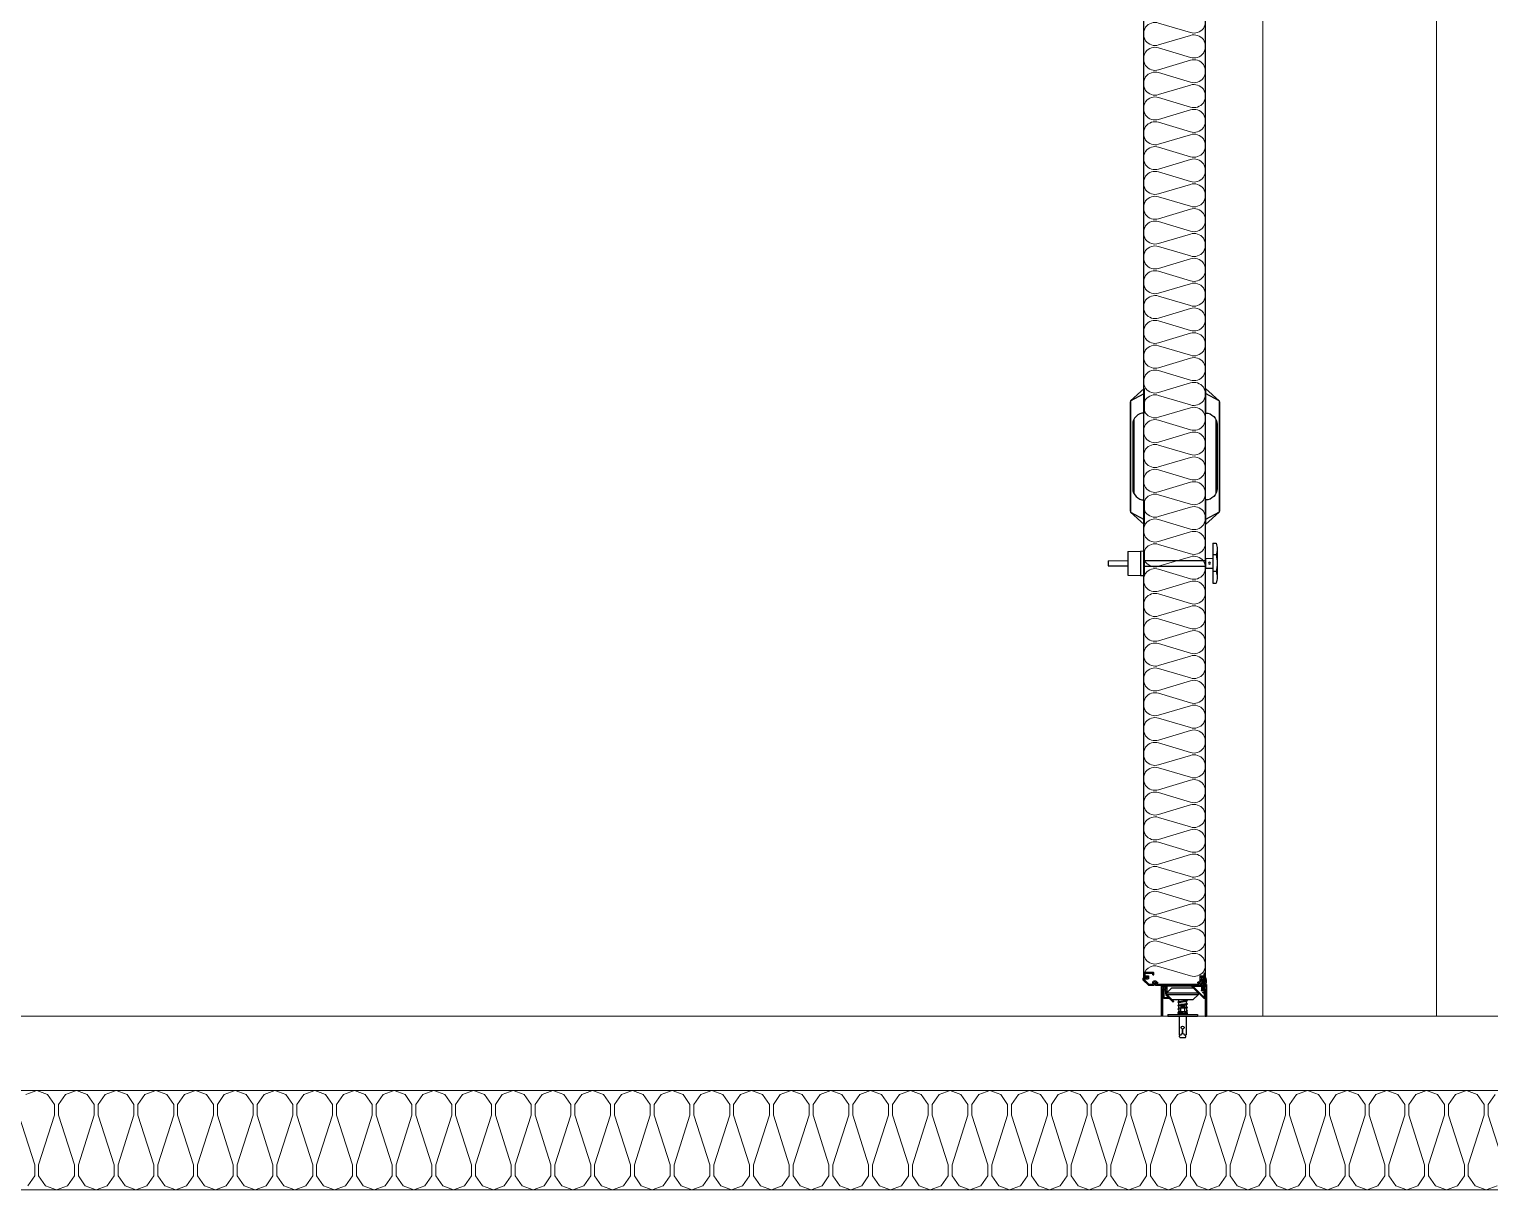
# Model space of a CAD drawing. Header units: millimetres. Extents: x 0 to 420000, y 0 to 297000.
# Drawn here: x 253677 to 256620, y 24100 to 26438 of the extents above; entities that cross this region are included whole.
import ezdxf

# ---------------------------------------------------------------- set-up
doc = ezdxf.new("R2010")
doc.units = ezdxf.units.MM
doc.linetypes.add('CEN', pattern=[62, 60, -1, 0, -1])
for name, color, linetype, lineweight in [('A-AXIS-LINE', 1, 'CEN', 15), ('A-DWXM-DOOR', 4, 'Continuous', 25), ('A-ELEV-LIN3', 8, 'Continuous', 18), ('A-XXXX-FIN2', 6, 'Continuous', 20), ('A-XXXX-INSL2', 8, 'Continuous', 18)]:
    doc.layers.add(name, color=color, linetype=linetype, lineweight=lineweight)

# ---------------------------------------------------------------- blocks, each defined once
blk = doc.blocks.new('axis(211208)')
at = {"layer": 'A-AXIS-LINE', "ltscale": 1000}
blk.add_line((4631788.1, -441118.7), (4955413.1, -441118.7), dxfattribs=at)
blk = doc.blocks.new('하부레일')
at = {"color": 7}
for p, q in [((1933954.2, 121909.3), (1933954.2, 121906.3)), ((1933954.7, 121909.3), (1933954.2, 121909.3)), ((1933954.2, 121909.3), (1933954.2, 121909.3)), ((1933954.2, 121902.7), (1933954.2, 121883.7)), ((1933954.5, 121906), (1933955.2, 121906)), ((1933955.2, 121903), (1933954.5, 121903)), ((1933955.5, 121908), (1933959.5, 121908)), ((1933955.5, 121906.3), (1933955.5, 121908)), ((1933955.5, 121901), (1933955.5, 121902.7)), ((1933959.5, 121901), (1933955.5, 121901)), ((1934037, 121909.3), (1933955.8, 121909.3)), ((1933955.9, 121882.9), (1933980.2, 121907.1)), ((1933956.6, 121885.6), (1933977.4, 121906.4)), ((1933959.5, 121908), (1933959.5, 121901)), ((1933959.5, 121903), (1933959.5, 121901.5)), ((1933960.5, 121898), (1933959.7, 121898)), ((1933961, 121906.3), (1933961, 121898.5)), ((1933961, 121903), (1933961, 121900.5)), ((1933977, 121907.3), (1933962, 121907.3)), ((1933980.3, 121907.3), (1933980.3, 121907.3)), ((1933980.3, 121907.3), (1933980.4, 121907.3)), ((1933980.5, 121907.3), (1934030, 121907.3)), ((1934031, 121906.3), (1934031, 121892.6)), ((1934033.2, 121901), (1934033.2, 121908)), ((1934033.2, 121908), (1934037.2, 121908)), ((1934037.2, 121901), (1934033.2, 121901)), ((1934037.2, 121908), (1934037.2, 121906.3)), ((1934037.2, 121902.7), (1934037.2, 121901)), ((1934037.5, 121906), (1934038.2, 121906)), ((1934038.2, 121903), (1934037.5, 121903)), ((1934038.5, 121909.3), (1934038.1, 121909.3)), ((1934038.5, 121906.3), (1934038.5, 121909.3)), ((1934038.5, 121885.4), (1934038.5, 121902.7)), ((1933955.2, 121882.7), (1933955.6, 121882.7)), ((1933955.7, 121892.8), (1933955.7, 121886)), ((1933958.2, 121894.9), (1933958.2, 121894.9)), ((1934017.2, 121877.1), (1934029.9, 121889.7)), ((1934017.2, 121876.4), (1934017.9, 121875.7)), ((1934018.6, 121875.7), (1934025.7, 121882.7)), ((1934025.8, 121882.9), (1934025.8, 121882.9)), ((1934025.8, 121882.9), (1934025.9, 121882.9)), ((1934026, 121882.9), (1934036, 121882.9))]:
    blk.add_line(p, q, dxfattribs=at)
blk.add_lwpolyline([(1934031, 121888, 0.198912), (1934033, 121893), (1934033, 121896.1), (1934033.6, 121896.1, -2.476798), (1934036.4, 121896.1), (1934037, 121896.1), (1934037, 121885.4, -0.414214), (1934036, 121884.4), (1934028.5, 121884.4, -0.668179), (1934028.2, 121885.2), (1934031, 121888)], format="xyb", dxfattribs=at)
for centre, radius, start, end in [((1933954.5, 121906.3), 0.3, 180, 270), ((1933954.5, 121902.7), 0.3, 90, 180), ((1933955.2, 121908.9), 0.671, 33.5584, 146.4416), ((1933955.2, 121906.3), 0.3, 270, 0), ((1933955.2, 121902.7), 0.3, 0, 90), ((1933957.7, 121897.5), 2, 14.4775, 267.7958), ((1933960.5, 121898.5), 0.5, 270, 0), ((1933962, 121906.3), 1, 90, 180), ((1933977, 121906.8), 0.5, 315, 90), ((1933980.5, 121906.8), 0.5, 90, 135), ((1934030, 121906.3), 1, 0, 90), ((1934037.5, 121908.9), 0.671, 33.5584, 146.4416), ((1934037.5, 121906.3), 0.3, 180, 270), ((1934037.5, 121902.7), 0.3, 90, 180), ((1934038.2, 121906.3), 0.3, 270, 0), ((1934038.2, 121902.7), 0.3, 0, 90), ((1933955.2, 121883.7), 1, 180, 270), ((1933955.6, 121883.2), 0.5, 270, 315), ((1933957.2, 121892.8), 1.5, 83.8931, 180), ((1933956.2, 121886), 0.5, 180, 315), ((1933957.7, 121897.5), 3.2, 263.8931, 267.7958), ((1933957.6, 121894.9), 0.6, 0, 87.7958), ((1933957.6, 121894.9), 0.6, 267.7958, 0), ((1934017.6, 121876.7), 0.5, 135, 225), ((1934018.3, 121876), 0.5, 225, 315), ((1934026, 121882.4), 0.5, 90, 135), ((1934027, 121892.6), 4, 315, 0), ((1934036, 121885.4), 2.5, 270, 0)]:
    blk.add_arc(centre, radius, start, end, dxfattribs=at)
blk = doc.blocks.new('치마고무')
at = {"color": 4}
for p, q in [((1934109.5, 121911.4), (1934107, 121911.4)), ((1934107, 121911.4), (1934107, 121847.8)), ((1934109.5, 121911.4), (1934109.5, 121905.4)), ((1934109.5, 121905.4), (1934112.5, 121905.4)), ((1934109.5, 121903.4), (1934109.5, 121847.8)), ((1934109.5, 121903.4), (1934112.5, 121903.4)), ((1934114.5, 121907.3), (1934112.5, 121907.3)), ((1934112.5, 121907.3), (1934112.5, 121905.4)), ((1934112.5, 121903.4), (1934112.5, 121901.5)), ((1934114.5, 121901.5), (1934112.5, 121901.5)), ((1934114.5, 121907.3), (1934114.5, 121901.5)), ((1934191, 121907.3), (1934193, 121907.3)), ((1934191, 121907.3), (1934191, 121901.5)), ((1934191, 121901.5), (1934193, 121901.5)), ((1934193, 121907.3), (1934193, 121905.4)), ((1934196, 121905.4), (1934193, 121905.4)), ((1934193, 121903.4), (1934193, 121901.5)), ((1934196, 121903.4), (1934193, 121903.4)), ((1934196, 121911.4), (1934198.5, 121911.4)), ((1934196, 121911.4), (1934196, 121905.4)), ((1934196, 121903.4), (1934196, 121847.8)), ((1934198.5, 121911.4), (1934198.5, 121847.8)), ((1934109.5, 121847.8), (1934107, 121847.8)), ((1934109.5, 121847.8), (1934109.2, 121847.8)), ((1934196, 121847.8), (1934198.5, 121847.8)), ((1934198.2, 121847.8), (1934198.5, 121847.8))]:
    blk.add_line(p, q, dxfattribs=at)
blk = doc.blocks.new('하부로라측면')
at = {"color": 8}
for p, q in [((1934196.1, 122059.6), (1934206.6, 122070.1)), ((1934196.1, 122056.6), (1934196.1, 122059.6)), ((1934260.1, 122059.6), (1934196.1, 122059.6)), ((1934260.1, 122056.6), (1934196.1, 122056.6)), ((1934196.1, 122056.6), (1934206.6, 122046.1)), ((1934249.6, 122070.1), (1934206.6, 122070.1)), ((1934249.6, 122046.1), (1934206.6, 122046.1)), ((1934220.6, 122045.1), (1934219.1, 122045.4)), ((1934220.6, 122045.8), (1934219.5, 122045.6)), ((1934220.6, 122045.1), (1934220.6, 122046.1)), ((1934235.6, 122042.4), (1934220.6, 122045.1)), ((1934235.6, 122042.4), (1934235.6, 122046.1)), ((1934249.6, 122070.1), (1934260.1, 122059.6)), ((1934249.6, 122046.1), (1934260.1, 122056.6)), ((1934260.1, 122056.6), (1934260.1, 122059.6)), ((1934258.1, 122016.1), (1934198.1, 122016.1)), ((1934198.1, 122016.1), (1934198.1, 122013.1)), ((1934218.3, 122016.1), (1934218.3, 122017.2)), ((1934237.8, 122017.2), (1934218.3, 122017.2)), ((1934237.8, 122016.1), (1934218.3, 122016.1)), ((1934220.6, 122038.1), (1934219.1, 122038.3)), ((1934220.6, 122031), (1934219.1, 122031.3)), ((1934220.2, 122024.1), (1934219.1, 122024.3)), ((1934220.4, 122020), (1934219.1, 122020.2)), ((1934220.6, 122038.8), (1934219.5, 122038.6)), ((1934220.6, 122031.8), (1934219.5, 122031.6)), ((1934220.2, 122024.7), (1934219.5, 122024.6)), ((1934220.4, 122020.7), (1934219.5, 122020.5)), ((1934220.6, 122043.1), (1934219.6, 122043.2)), ((1934220.6, 122036), (1934219.6, 122036.2)), ((1934220.3, 122029.1), (1934219.6, 122029.2)), ((1934220.6, 122022), (1934219.6, 122022.1)), ((1934220.6, 122017.9), (1934219.6, 122018.1)), ((1934220.2, 122028.7), (1934220.2, 122023.1)), ((1934228.1, 122022.1), (1934220.4, 122020.9)), ((1934220.4, 122020.9), (1934220.4, 122018.4)), ((1934228.1, 122019.7), (1934220.4, 122018.4)), ((1934220.4, 122018.4), (1934228.1, 122018.4)), ((1934220.6, 122038.1), (1934220.6, 122043.1)), ((1934235.6, 122040.4), (1934220.6, 122043.1)), ((1934226.2, 122037.1), (1934220.6, 122038.1)), ((1934220.6, 122031), (1934220.6, 122036)), ((1934224.3, 122035.4), (1934220.6, 122036)), ((1934224.3, 122030.4), (1934220.6, 122031)), ((1934220.6, 122020.9), (1934220.6, 122022)), ((1934223.8, 122021.4), (1934220.6, 122022)), ((1934220.6, 122017.2), (1934220.6, 122017.9)), ((1934226.6, 122017.2), (1934220.6, 122017.9)), ((1934234.9, 122029.7), (1934221.2, 122029.7)), ((1934234.9, 122022.1), (1934221.2, 122022.1)), ((1934224.3, 122037.1), (1934223.6, 122037.1)), ((1934223.6, 122037.1), (1934224.3, 122037)), ((1934223.6, 122037.1), (1934224.3, 122037.1)), ((1934224.3, 122035.6), (1934223.6, 122035.6)), ((1934223.6, 122035.6), (1934224.3, 122035.5)), ((1934223.6, 122035.6), (1934224.3, 122035.6)), ((1934224.3, 122034.1), (1934223.6, 122034.1)), ((1934223.6, 122034.1), (1934224.3, 122034)), ((1934223.6, 122034.1), (1934224.3, 122034.1)), ((1934224.3, 122032.5), (1934223.6, 122032.6)), ((1934223.6, 122032.6), (1934224.3, 122032.5)), ((1934223.6, 122032.6), (1934224.3, 122032.6)), ((1934224.3, 122031), (1934223.6, 122031.1)), ((1934223.6, 122031.1), (1934224.3, 122031)), ((1934223.6, 122031.1), (1934224.3, 122031.1)), ((1934224.3, 122022), (1934223.6, 122022.1)), ((1934223.6, 122022.1), (1934224.3, 122022)), ((1934223.6, 122022.1), (1934224.3, 122022.1)), ((1934224.3, 122017.5), (1934223.6, 122017.6)), ((1934223.6, 122017.6), (1934224.3, 122017.5)), ((1934223.6, 122017.6), (1934224.3, 122017.6)), ((1934224.1, 122029.7), (1934224.1, 122022.1)), ((1934231.9, 122037.1), (1934224.3, 122037.1)), ((1934224.3, 122037.1), (1934224.3, 122029.7)), ((1934231.9, 122036.8), (1934224.3, 122037.1)), ((1934231.9, 122036.8), (1934224.3, 122037.1)), ((1934231.9, 122036.8), (1934224.3, 122037)), ((1934231.9, 122035.3), (1934224.3, 122035.6)), ((1934231.9, 122035.3), (1934224.3, 122035.6)), ((1934231.9, 122035.3), (1934224.3, 122035.5)), ((1934231.9, 122033.8), (1934224.3, 122034.1)), ((1934231.9, 122033.8), (1934224.3, 122034.1)), ((1934231.9, 122033.8), (1934224.3, 122034)), ((1934231.9, 122032.3), (1934224.3, 122032.6)), ((1934231.9, 122032.3), (1934224.3, 122032.5)), ((1934231.9, 122032.3), (1934224.3, 122032.5)), ((1934231.9, 122030.8), (1934224.3, 122031.1)), ((1934231.9, 122030.8), (1934224.3, 122031)), ((1934231.9, 122030.8), (1934224.3, 122031)), ((1934224.3, 122022.1), (1934224.3, 122021.5)), ((1934227.2, 122022), (1934224.3, 122022.1)), ((1934227.1, 122021.9), (1934224.3, 122022)), ((1934226.9, 122021.9), (1934224.3, 122022)), ((1934224.3, 122018.4), (1934224.3, 122017.2)), ((1934231.9, 122017.3), (1934224.3, 122017.6)), ((1934231.9, 122017.3), (1934224.3, 122017.5)), ((1934231.9, 122017.3), (1934224.3, 122017.5)), ((1934228.1, 122022.1), (1934228.1, 122017.2)), ((1934228.1, 122019.7), (1934235.7, 122020.9)), ((1934235.7, 122020.9), (1934228.1, 122020.9)), ((1934228.1, 122017.2), (1934235.7, 122018.4)), ((1934235.6, 122021.4), (1934231.4, 122022.1)), ((1934231.9, 122037.1), (1934231.9, 122029.7)), ((1934232.6, 122036.8), (1934231.9, 122036.8)), ((1934232.5, 122036.8), (1934231.9, 122036.8)), ((1934232.6, 122036.8), (1934231.9, 122036.8)), ((1934235.6, 122035.4), (1934231.9, 122036.1)), ((1934232.6, 122035.3), (1934231.9, 122035.3)), ((1934232.5, 122035.3), (1934231.9, 122035.3)), ((1934232.6, 122035.3), (1934231.9, 122035.3)), ((1934235.6, 122033.4), (1934231.9, 122034)), ((1934232.6, 122033.8), (1934231.9, 122033.8)), ((1934232.5, 122033.8), (1934231.9, 122033.8)), ((1934232.6, 122033.8), (1934231.9, 122033.8)), ((1934232.6, 122032.3), (1934231.9, 122032.3)), ((1934232.5, 122032.3), (1934231.9, 122032.3)), ((1934232.6, 122032.3), (1934231.9, 122032.3)), ((1934232.6, 122030.8), (1934231.9, 122030.8)), ((1934232.5, 122030.8), (1934231.9, 122030.8)), ((1934232.6, 122030.8), (1934231.9, 122030.8)), ((1934231.9, 122022.1), (1934231.9, 122020.9)), ((1934232.6, 122021.8), (1934231.9, 122021.8)), ((1934232.5, 122021.8), (1934231.9, 122021.8)), ((1934232.6, 122021.8), (1934231.9, 122021.8)), ((1934231.9, 122017.8), (1934231.9, 122017.2)), ((1934232.6, 122017.3), (1934231.9, 122017.3)), ((1934232.5, 122017.3), (1934231.9, 122017.3)), ((1934232.6, 122017.3), (1934231.9, 122017.3)), ((1934232.1, 122029.7), (1934232.1, 122022.1)), ((1934235.6, 122018.1), (1934234.6, 122018.2)), ((1934235.6, 122042.4), (1934236.5, 122042.3)), ((1934235.6, 122035.4), (1934235.6, 122040.4)), ((1934235.6, 122040.4), (1934237.1, 122040.2)), ((1934235.6, 122039.7), (1934236.6, 122039.9)), ((1934235.6, 122035.4), (1934236.5, 122035.3)), ((1934235.6, 122029.5), (1934235.6, 122033.4)), ((1934235.6, 122033.4), (1934237.1, 122033.1)), ((1934235.6, 122032.6), (1934236.6, 122032.9)), ((1934235.6, 122021.4), (1934235.6, 122022.3)), ((1934235.6, 122021.4), (1934236.5, 122021.2)), ((1934235.6, 122018.1), (1934235.6, 122018.4)), ((1934235.6, 122018.1), (1934236.5, 122018)), ((1934235.7, 122020.9), (1934235.7, 122018.4)), ((1934235.7, 122019.3), (1934237.1, 122019.1)), ((1934235.7, 122018.6), (1934236.6, 122018.8)), ((1934235.9, 122028.7), (1934235.9, 122023.1)), ((1934235.9, 122028.3), (1934236.5, 122028.2)), ((1934235.9, 122026.3), (1934237.1, 122026.1)), ((1934235.9, 122025.7), (1934236.6, 122025.8)), ((1934237.8, 122016.1), (1934237.8, 122017.2)), ((1934258.1, 122016.1), (1934258.1, 122013.1)), ((1934258.1, 122013.1), (1934198.1, 122013.1)), ((1934221.3, 122013.1), (1934221.3, 121974.9)), ((1934234.8, 122013.1), (1934221.3, 122013.1)), ((1934227.8, 121977.9), (1934227.8, 121986.9)), ((1934228.3, 121977.9), (1934228.3, 121986.9)), ((1934234.8, 122013.1), (1934234.8, 121974.9)), ((1934225.1, 121974.9), (1934221.3, 121974.9)), ((1934221.7, 121971.8), (1934222.6, 121974.9)), ((1934222.2, 121969.8), (1934221.7, 121971.8)), ((1934234, 121969.8), (1934222.2, 121969.8)), ((1934234.8, 121974.9), (1934231.1, 121974.9)), ((1934234.5, 121971.8), (1934233.6, 121974.9)), ((1934234, 121969.8), (1934234.5, 121971.8))]:
    blk.add_line(p, q, dxfattribs=at)
for centre, radius, start, end in [((1934219.6, 122017.1), 1, 5.7392, 174.2608), ((1934221.2, 122028.7), 1, 90, 180), ((1934219.2, 122028.7), 1, 359.9986, 0.0019), ((1934221.2, 122023.1), 1, 180, 270), ((1934219.2, 122023.1), 1, 359.9981, 0.0014), ((1934223.1, 122028.7), 1, 359.9986, 90), ((1934223.1, 122023.1), 1, 270, 0.0014), ((1934225.1, 122028.7), 1, 90, 180), ((1934225.1, 122023.1), 1, 180, 270), ((1934231.1, 122028.7), 1, 359.9986, 90), ((1934231.1, 122023.1), 1, 270, 0.0014), ((1934233.1, 122028.7), 1, 90, 180), ((1934233.1, 122023.1), 1, 180, 270), ((1934234.9, 122028.7), 1, 359.9986, 90), ((1934234.9, 122023.1), 1, 270, 0.0014), ((1934236.9, 122028.7), 1, 179.9986, 180), ((1934236.9, 122023.1), 1, 180, 180.0014), ((1934228.1, 121989.9), 3, 274.7802, 265.2198), ((1934228.1, 121974.9), 3, 94.7802, 180), ((1934228.1, 121974.9), 3, 0, 85.2198)]:
    blk.add_arc(centre, radius, start, end, dxfattribs=at)
at = {"color": 8, "extrusion": (0, 0, -1)}
for centre, start_param, end_param in [((1934220.6, 122044.4), -1.072233, 1.025942), ((1934220.6, 122037.4), -1.072233, 1.025942), ((1934220.6, 122030.4), -1.072233, 1.025942), ((1934220.6, 122023.4), -1.072233, 1.025942), ((1934220.6, 122019.3), -1.072233, 1.025942), ((1934235.6, 122041.1), 2.06936, 4.167535), ((1934235.6, 122034), 2.06936, 4.167535), ((1934235.6, 122027), 2.06936, 4.167535), ((1934235.6, 122020), 2.06936, 4.167535), ((1934235.6, 122016.7), 2.06936, 2.795252)]:
    blk.add_ellipse(centre, major_axis=(-2, 0), ratio=0.692627, start_param=start_param, end_param=end_param, dxfattribs=at)
blk = doc.blocks.new('쫄대1')
at = {"color": 7}
for p, q in [((1931719.4, 129194.8), (1931719.4, 129194.3)), ((1931733.4, 129194.8), (1931733.4, 129194.3)), ((1931722.9, 129192.2), (1931721.4, 129191.4)), ((1931721.4, 129191.4), (1931721.4, 129190.9)), ((1931721.4, 129190.9), (1931731.4, 129190.9)), ((1931722.9, 129193.9), (1931722.9, 129192.2)), ((1931724.4, 129193.7), (1931728.4, 129193.7)), ((1931724.4, 129193.7), (1931724.4, 129192.2)), ((1931724.4, 129192.2), (1931728.4, 129192.2)), ((1931728.4, 129193.7), (1931728.4, 129192.2)), ((1931729.9, 129193.9), (1931729.9, 129192.2)), ((1931731.4, 129191.4), (1931729.9, 129192.2)), ((1931731.4, 129191.4), (1931731.4, 129190.9))]:
    blk.add_line(p, q, dxfattribs=at)
blk.add_ellipse((1931726.4, 129194.8), major_axis=(-7, 0), ratio=0.085714, start_param=3.141593, end_param=6.283185, dxfattribs=at)
at = {"color": 7, "extrusion": (0, 0, -1)}
for centre, major_axis, start_param, end_param in [((1931729.1, 129194.3), (9.64, 0.01), 2.261533, 3.134107), ((1931723.8, 129194.3), (-9.64, 0.01), 3.149078, 4.021652)]:
    blk.add_ellipse(centre, major_axis=major_axis, ratio=0.062704, start_param=start_param, end_param=end_param, dxfattribs=at)
blk = doc.blocks.new('A$C03726277')
at = {"color": 1}
for p, q in [((-28, 237), (-28, 17)), ((-28, 237), (-27.7, 237)), ((-27.7, 239), (0, 264)), ((-27.7, 239), (0, 254)), ((-27.7, 239), (-27.7, 15)), ((0, 264), (0, 214.5)), ((-23.2, 191.3), (-23.2, 62.7)), ((-21, 201.2), (-21, 52.8)), ((0, 39.5), (0, -10)), ((-28, 17), (-27.7, 17)), ((-27.7, 15), (0, -10)), ((-27.7, 15), (0, 0))]:
    blk.add_line(p, q, dxfattribs=at)
for centre, start, end in [((0, 191.3), 90, 180), ((0, 62.7), 180, 270)]:
    blk.add_arc(centre, 23.2, start, end, dxfattribs=at)
blk = doc.blocks.new('방열도어-양개')
at = {"color": 1}
for p, q in [((87.2, 952.2), (80.7, 952.2)), ((87.2, 952.2), (87.2, 871.8)), ((78.7, 940.4), (78.7, 883.6)), ((80.7, 928.6), (87.2, 928.6)), ((102, 921.8), (87.2, 922.1)), ((102, 921.8), (102, 902.1)), ((225.5, 917.7), (102, 917.7)), ((225.5, 936.7), (225.5, 887.2)), ((233.2, 936.5), (225.5, 936.7)), ((258.2, 935.7), (233.2, 936.5)), ((233.2, 936.5), (233.2, 887.5)), ((258.2, 935.7), (258.2, 888.2)), ((298.2, 917), (258.2, 917.5)), ((298.2, 917), (298.2, 907)), ((80.7, 895.3), (87.2, 895.3)), ((102, 902.1), (87.2, 901.9)), ((225.5, 906.3), (102, 906.3)), ((233.2, 887.5), (225.5, 887.2)), ((258.2, 888.2), (233.2, 887.5)), ((298.2, 907), (258.2, 906.5)), ((87.2, 871.8), (80.7, 871.8))]:
    blk.add_line(p, q, dxfattribs=at)
at = {"color": 6}
for p, q in [((102, 73.9), (102, 76.4)), ((104, 73.9), (102, 73.9)), ((102, 62.4), (102, 65.9)), ((104, 65.9), (102, 65.9)), ((102.5, 76.9), (110.5, 76.9)), ((110.2, 61.9), (102.5, 61.9)), ((102.8, 79.4), (102.8, 85.9)), ((102.8, 85.9), (104.8, 85.9)), ((110.5, 78.9), (103.3, 78.9)), ((104, 73.9), (104, 74.4)), ((104, 64.4), (104, 65.9)), ((106.5, 74.9), (104.5, 74.9)), ((107.8, 63.9), (104.5, 63.9)), ((104.8, 81.4), (104.8, 85.9)), ((112, 80.9), (105.3, 80.9)), ((106.5, 74.9), (106.5, 71.9)), ((108.5, 71.9), (106.5, 71.9)), ((110, 74.9), (108.5, 74.9)), ((108.5, 74.9), (108.5, 71.9)), ((110.5, 78.9), (110.5, 76.9)), ((110.5, 70.8), (110.5, 74.4)), ((110.7, 64.8), (110.7, 62.4)), ((112.3, 64.8), (112.3, 62.4)), ((112.5, 70.8), (112.5, 80.4)), ((203.1, 61.9), (112.8, 61.9)), ((200.6, 63.9), (115.2, 63.9)), ((115.4, 67.9), (117.5, 67.9)), ((115.4, 65.9), (117.5, 65.9)), ((117.5, 65.9), (117.5, 67.9)), ((200.5, 67.9), (198.4, 67.9)), ((198.4, 65.9), (198.4, 67.9)), ((200.5, 65.9), (198.4, 65.9)), ((203.6, 64.8), (203.6, 62.4)), ((205.2, 64.8), (205.2, 62.4)), ((216.8, 61.9), (205.7, 61.9)), ((206, 82.9), (206, 87.4)), ((208, 82.9), (206, 82.9)), ((206.5, 87.9), (225.7, 87.9)), ((208, 82.9), (208, 85.4)), ((216, 63.9), (208.1, 63.9)), ((208.5, 85.9), (223.7, 85.9)), ((225.2, 72.6), (216.4, 64)), ((217, 80.4), (217, 75.4)), ((227.2, 71.8), (217.1, 62)), ((223.7, 80.9), (217.5, 80.9)), ((224.8, 74.9), (217.5, 74.9)), ((225.7, 78.9), (219, 78.9)), ((219, 78.9), (219, 76.9)), ((226.8, 76.9), (219, 76.9)), ((224.2, 85.4), (224.2, 81.4)), ((225.3, 73), (225.3, 74.4)), ((226.2, 87.4), (226.2, 79.4)), ((227.3, 72.1), (227.3, 76.4))]:
    blk.add_line(p, q, dxfattribs=at)
at = {"color": 7}
for p, q in [((108.5, 73.6), (109.3, 74.4)), ((108.5, 73.2), (109.7, 74.4)), ((108.7, 72.9), (110, 74.2)), ((108.9, 72.7), (110.2, 74)), ((109.2, 72.5), (110.4, 73.7)), ((109.6, 72.5), (110.4, 73.3))]:
    blk.add_line(p, q, dxfattribs=at)
at = {"color": 1}
for radius in [2.1, 1.75]:
    blk.add_circle((94, 912), radius, dxfattribs=at)
at = {"color": 7}
blk.add_circle((109.5, 73.4), 0.97, dxfattribs=at)
at = {"color": 1}
for centre, radius, start, end in [((114.4, 940.4), 35.7, 160.7193, 180), ((114.4, 940.4), 35.7, 180, 199.2807), ((149, 912), 70.3, 166.302, 180), ((149, 912), 70.3, 180, 193.698), ((114.4, 883.6), 35.7, 160.7193, 180), ((114.4, 883.6), 35.7, 180, 199.2807)]:
    blk.add_arc(centre, radius, start, end, dxfattribs=at)
at = {"color": 6}
for centre, radius, start, end in [((102.5, 76.4), 0.5, 90, 180), ((102.5, 62.4), 0.5, 180, 270), ((103.3, 79.4), 0.5, 180, 270), ((104.5, 74.4), 0.5, 90, 180), ((104.5, 64.4), 0.5, 180, 270), ((104.5, 64.4), 0.5, 180, 270), ((105.3, 81.4), 0.5, 180, 270), ((111.5, 66.9), 4, 326.251, 213.749), ((107.8, 64.4), 0.5, 270, 33.749), ((107.8, 64.4), 0.5, 270, 33.749), ((111.5, 66.9), 2, 302.231, 237.769), ((110, 74.4), 0.5, 0, 90), ((110.2, 62.4), 0.5, 270, 360), ((110.2, 64.8), 0.5, 360, 57.769), ((112, 80.4), 0.5, 0, 90), ((112.8, 64.8), 0.5, 122.231, 180), ((112.8, 62.4), 0.5, 180, 270), ((115.2, 64.4), 0.5, 146.251, 270), ((204.4, 66.9), 4, 326.251, 213.749), ((200.6, 64.4), 0.5, 270, 33.749), ((204.4, 66.9), 2, 302.231, 237.769), ((203.1, 62.4), 0.5, 270, 0), ((203.1, 64.8), 0.5, 0, 57.769), ((205.7, 64.8), 0.5, 122.231, 180), ((205.7, 62.4), 0.5, 180, 270), ((206.5, 87.4), 0.5, 90, 180), ((208.1, 64.4), 0.5, 146.251, 270), ((208.5, 85.4), 0.5, 90, 180), ((216, 64.4), 0.5, 270, 311.3416), ((216.8, 62.4), 0.5, 270, 323.8453), ((216.8, 62.4), 0.5, 270, 314.0718), ((217.5, 80.4), 0.5, 90, 180), ((217.5, 75.4), 0.5, 180, 270), ((223.7, 85.4), 0.5, 0, 90), ((223.7, 81.4), 0.5, 270, 0), ((224.8, 74.4), 0.5, 0, 90), ((224.8, 73), 0.5, 311.3416, 0), ((225.7, 87.4), 0.5, 0, 90), ((225.7, 79.4), 0.5, 270, 0), ((226.8, 76.4), 0.5, 0, 90), ((226.8, 72.1), 0.5, 314.0718, 0), ((226.8, 72.1), 0.5, 311.3416, 0)]:
    blk.add_arc(centre, radius, start, end, dxfattribs=at)
at = {"layer": 'A-DWXM-DOOR'}
for p, q in [((102, 77.9), (102, 3025.7)), ((227, 3025.7), (227, 77.9)), ((110, 77.9), (102, 77.9)), ((227, 77.9), (219, 77.9))]:
    blk.add_line(p, q, dxfattribs=at)
at = {"layer": 'A-XXXX-INSL2'}
blk.add_lwpolyline([(227, 77.9, 0.509267), (196.7, 100), (132.3, 80.8, -1.37259), (132.3, 125), (196.7, 105.8, 1.37259), (196.7, 150), (132.3, 130.8, -1.37259), (132.3, 175), (196.7, 155.8, 1.37259), (196.7, 200), (132.3, 180.8, -1.37259), (132.3, 225), (196.7, 205.8, 1.37259), (196.7, 250), (132.3, 230.8, -1.37259), (132.3, 275), (196.7, 255.8, 1.37259), (196.7, 300), (132.3, 280.8, -1.37259), (132.3, 325), (196.7, 305.8, 1.37259), (196.7, 350), (132.3, 330.8, -1.37259), (132.3, 375), (196.7, 355.8, 1.37259), (196.7, 400), (132.3, 380.8, -1.37259), (132.3, 425), (196.7, 405.8, 1.37259), (196.7, 450), (132.3, 430.8, -1.37259), (132.3, 475), (196.7, 455.8, 1.37259), (196.7, 500), (132.3, 480.8, -1.37259), (132.3, 525), (196.7, 505.8, 1.37259), (196.7, 550), (132.3, 530.8, -1.37259), (132.3, 575), (196.7, 555.8, 1.37259), (196.7, 600), (132.3, 580.8, -1.37259), (132.3, 625), (196.7, 605.8, 1.37259), (196.7, 650), (132.3, 630.8, -1.37259), (132.3, 675), (196.7, 655.8, 1.37259), (196.7, 700), (132.3, 680.8, -1.37259), (132.3, 725), (196.7, 705.8, 1.37259), (196.7, 750), (132.3, 730.8, -1.37259), (132.3, 775), (196.7, 755.8, 1.37259), (196.7, 800), (132.3, 780.8, -1.37259), (132.3, 825), (196.7, 805.8, 1.37259), (196.7, 850), (132.3, 830.8, -1.37259), (132.3, 875), (196.7, 855.8, 1.37259), (196.7, 900), (132.3, 880.8, -1.37259), (132.3, 925), (196.7, 905.8, 1.37259), (196.7, 950), (132.3, 930.8, -1.37259), (132.3, 975), (196.7, 955.8, 1.37259), (196.7, 1000), (132.3, 980.8, -1.37259), (132.3, 1025), (196.7, 1005.8, 1.37259), (196.7, 1050), (132.3, 1030.8, -1.37259), (132.3, 1075), (196.7, 1055.8, 1.37259), (196.7, 1100), (132.3, 1080.8, -1.37259), (132.3, 1125), (196.7, 1105.8, 1.37259), (196.7, 1150), (132.3, 1130.8, -1.37259), (132.3, 1175), (196.7, 1155.8, 1.37259), (196.7, 1200), (132.3, 1180.8, -1.37259), (132.3, 1225), (196.7, 1205.8, 1.37259), (196.7, 1250), (132.3, 1230.8, -1.37259), (132.3, 1275), (196.7, 1255.8, 1.37259), (196.7, 1300), (132.3, 1280.8, -1.37259), (132.3, 1325), (196.7, 1305.8, 1.37259), (196.7, 1350), (132.3, 1330.8, -1.37259), (132.3, 1375), (196.7, 1355.8, 1.37259), (196.7, 1400), (132.3, 1380.8, -1.37259), (132.3, 1425), (196.7, 1405.8, 1.37259), (196.7, 1450), (132.3, 1430.8, -1.37259), (132.3, 1475), (196.7, 1455.8, 1.37259), (196.7, 1500), (132.3, 1480.8, -1.37259), (132.3, 1525), (196.7, 1505.8, 1.37259), (196.7, 1550), (132.3, 1530.8, -1.37259), (132.3, 1575), (196.7, 1555.8, 1.37259), (196.7, 1600), (132.3, 1580.8, -1.37259), (132.3, 1625), (196.7, 1605.8, 1.37259), (196.7, 1650), (132.3, 1630.8, -1.37259), (132.3, 1675), (196.7, 1655.8, 1.37259), (196.7, 1700), (132.3, 1680.8, -1.37259), (132.3, 1725), (196.7, 1705.8, 1.37259), (196.7, 1750), (132.3, 1730.8, -1.37259), (132.3, 1775), (196.7, 1755.8, 1.37259), (196.7, 1800), (132.3, 1780.8, -1.37259), (132.3, 1825), (196.7, 1805.8, 1.37259), (196.7, 1850), (132.3, 1830.8, -1.37259), (132.3, 1875), (196.7, 1855.8, 1.37259), (196.7, 1900), (132.3, 1880.8, -1.37259), (132.3, 1925), (196.7, 1905.8, 1.37259), (196.7, 1950), (132.3, 1930.8, -1.37259), (132.3, 1975), (196.7, 1955.8, 1.37259), (196.7, 2000), (132.3, 1980.8, -1.37259), (132.3, 2025)], format="xyb", dxfattribs=at)
at = {"color": 1}
blk.add_blockref('A$C03726277', (102, 999.9), dxfattribs=at)
at = {"color": 1, "xscale": -1}
blk.add_blockref('A$C03726277', (225.5, 999.9), dxfattribs=at)
for name, p in [('치마고무', (-1934007, -121847.8)), ('하부레일', (-1933850.9, -121847.4)), ('하부로라측면', (-1934080, -122013.1))]:
    blk.add_blockref(name, p)
at = {"rotation": 90}
blk.add_blockref('쫄대1', (129296.4, -1931656.5), dxfattribs=at)
blk = doc.blocks.new('지하2층')
at = {"layer": 'A-ELEV-LIN3'}
for p, q in [((4826473.8, -398118.7), (4826473.8, -401118.7)), ((4826823.8, -398118.7), (4826823.8, -401118.7))]:
    blk.add_line(p, q, dxfattribs=at)
at = {"layer": 'A-XXXX-FIN2'}
blk.add_lwpolyline([(4801423.8, -401118.7), (4877723.8, -401118.7)], dxfattribs=at)
at = {"layer": 'A-XXXX-INSL2'}
for points in [[(4877723.8, -401268.7), (4801533.8, -401268.7)], [(4826941.8, -401276.7), (4826927.8, -401296.7), (4826927.8, -401318.7), (4826959.8, -401418.7)], [(4826945.8, -401460.7), (4826923.8, -401468.7), (4826901.8, -401460.7), (4826887.8, -401440.7), (4826887.8, -401418.7), (4826919.8, -401318.7), (4826919.8, -401296.7), (4826905.8, -401276.7), (4826883.8, -401268.7), (4826861.8, -401276.7), (4826847.8, -401296.7), (4826847.8, -401318.7), (4826879.8, -401418.7), (4826879.8, -401440.7), (4826865.8, -401460.7), (4826843.8, -401468.7), (4826821.8, -401460.7), (4826807.8, -401440.7), (4826807.8, -401418.7), (4826839.8, -401318.7), (4826839.8, -401296.7), (4826825.8, -401276.7), (4826803.8, -401268.7), (4826781.8, -401276.7), (4826767.8, -401296.7), (4826767.8, -401318.7), (4826799.8, -401418.7), (4826799.8, -401440.7), (4826785.8, -401460.7), (4826763.8, -401468.7), (4826741.8, -401460.7), (4826727.8, -401440.7), (4826727.8, -401418.7), (4826759.8, -401318.7), (4826759.8, -401296.7), (4826745.8, -401276.7), (4826723.8, -401268.7), (4826701.8, -401276.7), (4826687.8, -401296.7), (4826687.8, -401318.7), (4826719.8, -401418.7), (4826719.8, -401440.7), (4826705.8, -401460.7), (4826683.8, -401468.7), (4826661.8, -401460.7), (4826647.8, -401440.7), (4826647.8, -401418.7), (4826679.8, -401318.7), (4826679.8, -401296.7), (4826665.8, -401276.7), (4826643.8, -401268.7), (4826621.8, -401276.7), (4826607.8, -401296.7), (4826607.8, -401318.7), (4826639.8, -401418.7), (4826639.8, -401440.7), (4826625.8, -401460.7), (4826603.8, -401468.7), (4826581.8, -401460.7), (4826567.8, -401440.7), (4826567.8, -401418.7), (4826599.8, -401318.7), (4826599.8, -401296.7), (4826585.8, -401276.7), (4826563.8, -401268.7), (4826541.8, -401276.7), (4826527.8, -401296.7), (4826527.8, -401318.7), (4826559.8, -401418.7), (4826559.8, -401440.7), (4826545.8, -401460.7), (4826523.8, -401468.7), (4826501.8, -401460.7), (4826487.8, -401440.7), (4826487.8, -401418.7), (4826519.8, -401318.7), (4826519.8, -401296.7), (4826505.8, -401276.7), (4826483.8, -401268.7), (4826461.8, -401276.7), (4826447.8, -401296.7), (4826447.8, -401318.7), (4826479.8, -401418.7), (4826479.8, -401440.7), (4826465.8, -401460.7), (4826443.8, -401468.7), (4826421.8, -401460.7), (4826407.8, -401440.7), (4826407.8, -401418.7), (4826439.8, -401318.7), (4826439.8, -401296.7), (4826425.8, -401276.7), (4826403.8, -401268.7), (4826381.8, -401276.7), (4826367.8, -401296.7), (4826367.8, -401318.7), (4826399.8, -401418.7), (4826399.8, -401440.7), (4826385.8, -401460.7), (4826363.8, -401468.7), (4826341.8, -401460.7), (4826327.8, -401440.7), (4826327.8, -401418.7), (4826359.8, -401318.7), (4826359.8, -401296.7), (4826345.8, -401276.7), (4826323.8, -401268.7), (4826301.8, -401276.7), (4826287.8, -401296.7), (4826287.8, -401318.7), (4826319.8, -401418.7), (4826319.8, -401440.7), (4826305.8, -401460.7), (4826283.8, -401468.7), (4826261.8, -401460.7), (4826247.8, -401440.7), (4826247.8, -401418.7), (4826279.8, -401318.7), (4826279.8, -401296.7), (4826265.8, -401276.7), (4826243.8, -401268.7), (4826221.8, -401276.7), (4826207.8, -401296.7), (4826207.8, -401318.7), (4826239.8, -401418.7), (4826239.8, -401440.7), (4826225.8, -401460.7), (4826203.8, -401468.7), (4826181.8, -401460.7), (4826167.8, -401440.7), (4826167.8, -401418.7), (4826199.8, -401318.7), (4826199.8, -401296.7), (4826185.8, -401276.7), (4826163.8, -401268.7), (4826141.8, -401276.7), (4826127.8, -401296.7), (4826127.8, -401318.7), (4826159.8, -401418.7), (4826159.8, -401440.7), (4826145.8, -401460.7), (4826123.8, -401468.7), (4826101.8, -401460.7), (4826087.8, -401440.7), (4826087.8, -401418.7), (4826119.8, -401318.7), (4826119.8, -401296.7), (4826105.8, -401276.7), (4826083.8, -401268.7), (4826061.8, -401276.7), (4826047.8, -401296.7), (4826047.8, -401318.7), (4826079.8, -401418.7), (4826079.8, -401440.7), (4826065.8, -401460.7), (4826043.8, -401468.7), (4826021.8, -401460.7), (4826007.8, -401440.7), (4826007.8, -401418.7), (4826039.8, -401318.7), (4826039.8, -401296.7), (4826025.8, -401276.7), (4826003.8, -401268.7), (4825981.8, -401276.7), (4825967.8, -401296.7), (4825967.8, -401318.7), (4825999.8, -401418.7), (4825999.8, -401440.7), (4825985.8, -401460.7), (4825963.8, -401468.7), (4825941.8, -401460.7), (4825927.8, -401440.7), (4825927.8, -401418.7), (4825959.8, -401318.7), (4825959.8, -401296.7), (4825945.8, -401276.7), (4825923.8, -401268.7), (4825901.8, -401276.7), (4825887.8, -401296.7), (4825887.8, -401318.7), (4825919.8, -401418.7), (4825919.8, -401440.7), (4825905.8, -401460.7), (4825883.8, -401468.7), (4825861.8, -401460.7), (4825847.8, -401440.7), (4825847.8, -401418.7), (4825879.8, -401318.7), (4825879.8, -401296.7), (4825865.8, -401276.7), (4825843.8, -401268.7), (4825821.8, -401276.7), (4825807.8, -401296.7), (4825807.8, -401318.7), (4825839.8, -401418.7), (4825839.8, -401440.7), (4825825.8, -401460.7), (4825803.8, -401468.7), (4825781.8, -401460.7), (4825767.8, -401440.7), (4825767.8, -401418.7), (4825799.8, -401318.7), (4825799.8, -401296.7), (4825785.8, -401276.7), (4825763.8, -401268.7), (4825741.8, -401276.7), (4825727.8, -401296.7), (4825727.8, -401318.7), (4825759.8, -401418.7), (4825759.8, -401440.7), (4825745.8, -401460.7), (4825723.8, -401468.7), (4825701.8, -401460.7), (4825687.8, -401440.7), (4825687.8, -401418.7), (4825719.8, -401318.7), (4825719.8, -401296.7), (4825705.8, -401276.7), (4825683.8, -401268.7), (4825661.8, -401276.7), (4825647.8, -401296.7), (4825647.8, -401318.7), (4825679.8, -401418.7), (4825679.8, -401440.7), (4825665.8, -401460.7), (4825643.8, -401468.7), (4825621.8, -401460.7), (4825607.8, -401440.7), (4825607.8, -401418.7), (4825639.8, -401318.7), (4825639.8, -401296.7), (4825625.8, -401276.7), (4825603.8, -401268.7), (4825581.8, -401276.7), (4825567.8, -401296.7), (4825567.8, -401318.7), (4825599.8, -401418.7), (4825599.8, -401440.7), (4825585.8, -401460.7), (4825563.8, -401468.7), (4825541.8, -401460.7), (4825527.8, -401440.7), (4825527.8, -401418.7), (4825559.8, -401318.7), (4825559.8, -401296.7), (4825545.8, -401276.7), (4825523.8, -401268.7), (4825501.8, -401276.7), (4825487.8, -401296.7), (4825487.8, -401318.7), (4825519.8, -401418.7), (4825519.8, -401440.7), (4825505.8, -401460.7), (4825483.8, -401468.7), (4825461.8, -401460.7), (4825447.8, -401440.7), (4825447.8, -401418.7), (4825479.8, -401318.7), (4825479.8, -401296.7), (4825465.8, -401276.7), (4825443.8, -401268.7), (4825421.8, -401276.7), (4825407.8, -401296.7), (4825407.8, -401318.7), (4825439.8, -401418.7), (4825439.8, -401440.7), (4825425.8, -401460.7), (4825403.8, -401468.7), (4825381.8, -401460.7), (4825367.8, -401440.7), (4825367.8, -401418.7), (4825399.8, -401318.7), (4825399.8, -401296.7), (4825385.8, -401276.7), (4825363.8, -401268.7), (4825341.8, -401276.7), (4825327.8, -401296.7), (4825327.8, -401318.7), (4825359.8, -401418.7), (4825359.8, -401440.7), (4825345.8, -401460.7), (4825323.8, -401468.7), (4825301.8, -401460.7), (4825287.8, -401440.7), (4825287.8, -401418.7), (4825319.8, -401318.7), (4825319.8, -401296.7), (4825305.8, -401276.7), (4825283.8, -401268.7), (4825261.8, -401276.7), (4825247.8, -401296.7), (4825247.8, -401318.7), (4825279.8, -401418.7), (4825279.8, -401440.7), (4825265.8, -401460.7), (4825243.8, -401468.7), (4825221.8, -401460.7), (4825207.8, -401440.7), (4825207.8, -401418.7), (4825239.8, -401318.7), (4825239.8, -401296.7), (4825225.8, -401276.7), (4825203.8, -401268.7), (4825181.8, -401276.7), (4825167.8, -401296.7), (4825167.8, -401318.7), (4825199.8, -401418.7), (4825199.8, -401440.7), (4825185.8, -401460.7), (4825163.8, -401468.7), (4825141.8, -401460.7), (4825127.8, -401440.7), (4825127.8, -401418.7), (4825159.8, -401318.7), (4825159.8, -401296.7), (4825145.8, -401276.7), (4825123.8, -401268.7), (4825101.8, -401276.7), (4825087.8, -401296.7), (4825087.8, -401318.7), (4825119.8, -401418.7), (4825119.8, -401440.7), (4825105.8, -401460.7), (4825083.8, -401468.7), (4825061.8, -401460.7), (4825047.8, -401440.7), (4825047.8, -401418.7), (4825079.8, -401318.7), (4825079.8, -401296.7), (4825065.8, -401276.7), (4825043.8, -401268.7), (4825021.8, -401276.7), (4825007.8, -401296.7), (4825007.8, -401318.7), (4825039.8, -401418.7), (4825039.8, -401440.7), (4825025.8, -401460.7), (4825003.8, -401468.7), (4824981.8, -401460.7), (4824967.8, -401440.7), (4824967.8, -401418.7), (4824999.8, -401318.7), (4824999.8, -401296.7), (4824985.8, -401276.7), (4824963.8, -401268.7), (4824941.8, -401276.7), (4824927.8, -401296.7), (4824927.8, -401318.7), (4824959.8, -401418.7), (4824959.8, -401440.7), (4824945.8, -401460.7), (4824923.8, -401468.7), (4824901.8, -401460.7), (4824887.8, -401440.7), (4824887.8, -401418.7), (4824919.8, -401318.7), (4824919.8, -401296.7), (4824905.8, -401276.7), (4824883.8, -401268.7), (4824861.8, -401276.7), (4824847.8, -401296.7), (4824847.8, -401318.7), (4824879.8, -401418.7), (4824879.8, -401440.7), (4824865.8, -401460.7), (4824843.8, -401468.7), (4824821.8, -401460.7), (4824807.8, -401440.7), (4824807.8, -401418.7), (4824839.8, -401318.7), (4824839.8, -401296.7), (4824825.8, -401276.7), (4824803.8, -401268.7), (4824781.8, -401276.7), (4824767.8, -401296.7), (4824767.8, -401318.7), (4824799.8, -401418.7), (4824799.8, -401440.7), (4824785.8, -401460.7), (4824763.8, -401468.7), (4824741.8, -401460.7), (4824727.8, -401440.7), (4824727.8, -401418.7), (4824759.8, -401318.7), (4824759.8, -401296.7), (4824745.8, -401276.7), (4824723.8, -401268.7), (4824701.8, -401276.7), (4824687.8, -401296.7), (4824687.8, -401318.7), (4824719.8, -401418.7), (4824719.8, -401440.7), (4824705.8, -401460.7), (4824683.8, -401468.7), (4824661.8, -401460.7), (4824647.8, -401440.7), (4824647.8, -401418.7), (4824679.8, -401318.7), (4824679.8, -401296.7), (4824665.8, -401276.7), (4824643.8, -401268.7), (4824621.8, -401276.7), (4824607.8, -401296.7), (4824607.8, -401318.7), (4824639.8, -401418.7), (4824639.8, -401440.7), (4824625.8, -401460.7), (4824603.8, -401468.7), (4824581.8, -401460.7), (4824567.8, -401440.7), (4824567.8, -401418.7), (4824599.8, -401318.7), (4824599.8, -401296.7), (4824585.8, -401276.7), (4824563.8, -401268.7), (4824541.8, -401276.7), (4824527.8, -401296.7), (4824527.8, -401318.7), (4824559.8, -401418.7), (4824559.8, -401440.7), (4824545.8, -401460.7), (4824523.8, -401468.7), (4824501.8, -401460.7), (4824487.8, -401440.7), (4824487.8, -401418.7), (4824519.8, -401318.7), (4824519.8, -401296.7), (4824505.8, -401276.7), (4824483.8, -401268.7), (4824461.8, -401276.7), (4824447.8, -401296.7), (4824447.8, -401318.7), (4824479.8, -401418.7), (4824479.8, -401440.7), (4824465.8, -401460.7), (4824443.8, -401468.7), (4824421.8, -401460.7), (4824407.8, -401440.7), (4824407.8, -401418.7), (4824439.8, -401318.7), (4824439.8, -401296.7), (4824425.8, -401276.7), (4824403.8, -401268.7), (4824381.8, -401276.7), (4824367.8, -401296.7), (4824367.8, -401318.7), (4824399.8, -401418.7), (4824399.8, -401440.7), (4824385.8, -401460.7), (4824363.8, -401468.7), (4824341.8, -401460.7), (4824327.8, -401440.7), (4824327.8, -401418.7), (4824359.8, -401318.7), (4824359.8, -401296.7), (4824345.8, -401276.7), (4824323.8, -401268.7), (4824301.8, -401276.7), (4824287.8, -401296.7), (4824287.8, -401318.7), (4824319.8, -401418.7), (4824319.8, -401440.7), (4824305.8, -401460.7), (4824283.8, -401468.7), (4824261.8, -401460.7), (4824247.8, -401440.7), (4824247.8, -401418.7), (4824279.8, -401318.7), (4824279.8, -401296.7), (4824265.8, -401276.7), (4824243.8, -401268.7), (4824221.8, -401276.7), (4824207.8, -401296.7), (4824207.8, -401318.7), (4824239.8, -401418.7), (4824239.8, -401440.7), (4824225.8, -401460.7), (4824203.8, -401468.7), (4824181.8, -401460.7), (4824167.8, -401440.7), (4824167.8, -401418.7), (4824199.8, -401318.7), (4824199.8, -401296.7), (4824185.8, -401276.7), (4824163.8, -401268.7), (4824141.8, -401276.7), (4824127.8, -401296.7), (4824127.8, -401318.7), (4824159.8, -401418.7), (4824159.8, -401440.7), (4824145.8, -401460.7), (4824123.8, -401468.7), (4824101.8, -401460.7), (4824087.8, -401440.7), (4824087.8, -401418.7), (4824119.8, -401318.7), (4824119.8, -401296.7), (4824105.8, -401276.7), (4824083.8, -401268.7), (4824061.8, -401276.7), (4824047.8, -401296.7), (4824047.8, -401318.7), (4824079.8, -401418.7), (4824079.8, -401440.7), (4824065.8, -401460.7), (4824043.8, -401468.7), (4824021.8, -401460.7), (4824007.8, -401440.7), (4824007.8, -401418.7), (4824039.8, -401318.7), (4824039.8, -401296.7), (4824025.8, -401276.7), (4824003.8, -401268.7), (4823981.8, -401276.7)], [(4823967.8, -401318.7), (4823999.8, -401418.7), (4823999.8, -401440.7), (4823985.8, -401460.7)], [(4877723.8, -401468.7), (4801533.8, -401468.7)]]:
    blk.add_lwpolyline(points, dxfattribs=at)
at = {"xscale": -1}
blk.add_blockref('방열도어-양개', (4826460.4, -401118.7), dxfattribs=at)

msp = doc.modelspace()

# ---------------------------------------------------------------- block references
msp.add_blockref('지하2층', (-4570311.3, 425568.7))
at = {"layer": 'A-AXIS-LINE'}
msp.add_blockref('axis(211208)', (-4581588.1, 465568.7), dxfattribs=at)

doc.saveas('drawing.dxf')
